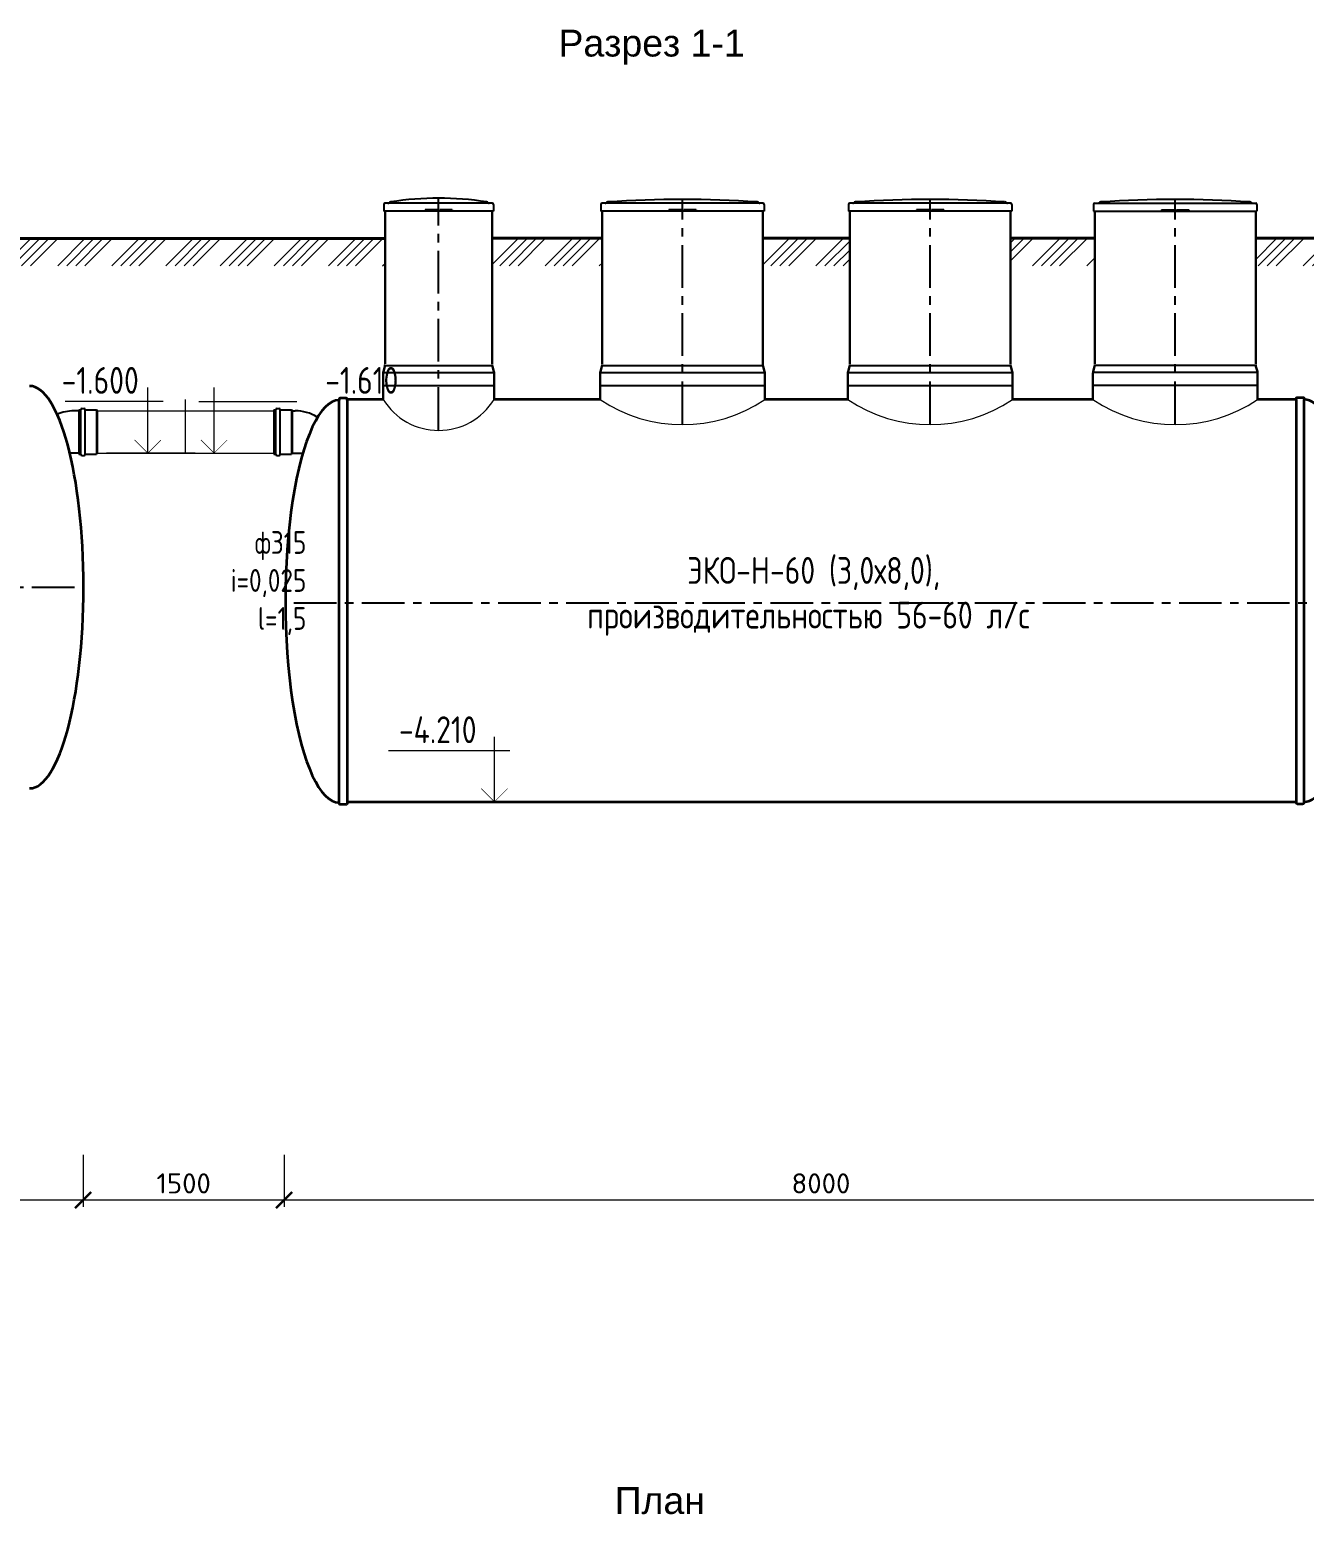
# Model space of a CAD drawing. Header units: millimetres. Extents: x 313506 to 417817, y -39276 to 9875.
# Drawn here: x 327358 to 336869, y -27580 to -16508 of the extents above; entities that cross this region are included whole.
import ezdxf

# ---------------------------------------------------------------- set-up
doc = ezdxf.new("R2010")
doc.units = ezdxf.units.MM
doc.linetypes.add('осевая', pattern=[50.8, 31.75, -6.35, 6.35, -6.35])
doc.layers.add('Mitat', color=1, linetype='Continuous')
doc.layers.add('Системный слой', color=7, linetype='Continuous')
doc.layers.add('эколайн', color=7, linetype='Continuous', lineweight=30)
doc.styles.add('ARTEM Arial', font='simplex.shx')
doc.styles.add('ARTEM GOST', font='GOST_A.TTF')
doc.dimstyles.new('ARTEM', dxfattribs={"dimtxt": 70, "dimasz": 50, "dimexe": 35, "dimexo": 15, "dimgap": 10, "dimtad": 1, "dimdec": 0, "dimtxsty": 'ARTEM Arial', "dimcen": 2.5, "dimclrd": 7, "dimclre": 7, "dimclrt": 7, "dimadec": 0, "dimazin": 0, "dimtfac": 1, "dimtdec": 0, "dimtmove": 0, "dimatfit": 3, "dimfxl": 1, "dimlwd": 15, "dimlwe": 15, "dimarcsym": 0})

# ---------------------------------------------------------------- blocks, each defined once
blk = doc.blocks.new('_ArchTick')
at = {"color": 0, "linetype": 'ByBlock', "const_width": 0.15}
blk.add_lwpolyline([(-0.5, -0.5), (0.5, 0.5)], dxfattribs=at)
blk = doc.blocks.new('*D339')
at = {"color": 7, "lineweight": 15, "transparency": 16777216}
for p, q in [((319757, -24901), (319757, -25287)), ((327757, -24914), (327757, -25287)), ((327757, -25237), (319757, -25237))]:
    blk.add_line(p, q, dxfattribs=at)
at = {"layer": 'Defpoints', "color": 0, "lineweight": 20, "transparency": 16777216}
for p in [(319757, -24886), (327757, -24899), (319757, -25237)]:
    blk.add_point(p, dxfattribs=at)
at = {"color": 7, "lineweight": 15, "transparency": 16777216, "xscale": 120, "yscale": 120, "zscale": 120, "rotation": 180}
blk.add_blockref('_ArchTick', (319757, -25237), dxfattribs=at)
at = {"color": 7, "lineweight": 15, "transparency": 16777216, "xscale": 120, "yscale": 120, "zscale": 120}
blk.add_blockref('_ArchTick', (327757, -25237), dxfattribs=at)
at = {"color": 7, "lineweight": 20, "transparency": 16777216, "insert": (323757, -25112), "char_height": 150, "attachment_point": 5, "style": 'ARTEM Arial'}
blk.add_mtext('8000', dxfattribs=at)
blk = doc.blocks.new('*D341')
at = {"color": 7, "lineweight": 15, "transparency": 16777216}
for p, q in [((327757, -24899), (327757, -25287)), ((329257, -24899), (329257, -25287)), ((329257, -25237), (327757, -25237))]:
    blk.add_line(p, q, dxfattribs=at)
at = {"layer": 'Defpoints', "color": 0, "lineweight": 20, "transparency": 16777216}
for p in [(327757, -24884), (329257, -24884), (327757, -25237)]:
    blk.add_point(p, dxfattribs=at)
at = {"color": 7, "lineweight": 15, "transparency": 16777216, "xscale": 120, "yscale": 120, "zscale": 120, "rotation": 180}
blk.add_blockref('_ArchTick', (327757, -25237), dxfattribs=at)
at = {"color": 7, "lineweight": 15, "transparency": 16777216, "xscale": 120, "yscale": 120, "zscale": 120}
blk.add_blockref('_ArchTick', (329257, -25237), dxfattribs=at)
at = {"color": 7, "lineweight": 20, "transparency": 16777216, "insert": (328507, -25112), "char_height": 150, "attachment_point": 5, "style": 'ARTEM Arial'}
blk.add_mtext('1500', dxfattribs=at)
blk = doc.blocks.new('*D405')
at = {"color": 7, "lineweight": 15, "transparency": 16777216}
for p, q in [((337267, -24894), (337267, -25287)), ((329257, -24914), (329257, -25287)), ((337267, -25237), (329257, -25237))]:
    blk.add_line(p, q, dxfattribs=at)
at = {"layer": 'Defpoints', "color": 0, "lineweight": 20, "transparency": 16777216}
for p in [(329257, -24899), (337267, -24879), (329257, -25237)]:
    blk.add_point(p, dxfattribs=at)
at = {"color": 7, "lineweight": 15, "transparency": 16777216, "xscale": 120, "yscale": 120, "zscale": 120, "rotation": 180}
blk.add_blockref('_ArchTick', (329257, -25237), dxfattribs=at)
at = {"color": 7, "lineweight": 15, "transparency": 16777216, "xscale": 120, "yscale": 120, "zscale": 120}
blk.add_blockref('_ArchTick', (337267, -25237), dxfattribs=at)
at = {"color": 7, "lineweight": 20, "transparency": 16777216, "insert": (333262, -25112), "char_height": 150, "attachment_point": 5, "style": 'ARTEM Arial'}
blk.add_mtext('8000', dxfattribs=at)

msp = doc.modelspace()

# ---------------------------------------------------------------- hatches: boundary and pattern name
at = {"lineweight": 20}
h = msp.add_hatch(dxfattribs=at)
h.set_pattern_fill('ANSI34', color=256, scale=15, style=0)
h.set_pattern_definition([(45, (-76478.3, -188334.22), (-202.05576, 202.05576), []), (45, (-76410.96, -188334.22), (-202.05576, 202.05576), []), (45, (-76343.6, -188334.22), (-202.05576, 202.05576), []), (45, (-76276.25, -188334.22), (-202.05576, 202.05576), [])])
h.paths.add_polyline_path([(319262.9, -18065.8), (320519.1, -18065.8), (320519.1, -18269.3), (319262.9, -18269.3)])
h.paths.add_polyline_path([(321719.1, -18065.8), (323157.5, -18065.8), (323157.5, -18269.3), (321719.1, -18269.3)])
h.paths.add_polyline_path([(324357.5, -18065.8), (325795.8, -18065.8), (325795.8, -18269.3), (324357.5, -18269.3)])
h.paths.add_polyline_path([(326995.8, -18065.8), (330009.8, -18065.8), (330009.8, -18269.3), (326995.8, -18269.3)])
h.paths.add_polyline_path([(330809.8, -18063.6), (331629.1, -18063.6), (331629.1, -18269.3), (330809.8, -18269.3)])
h.paths.add_polyline_path([(332829.1, -18063.2), (333476.9, -18063.2), (333476.9, -18269.3), (332829.1, -18269.3)])
h.paths.add_polyline_path([(334676.9, -18062.8), (335305.7, -18062.7), (335305.7, -18269.3), (334676.9, -18269.3)])
h.paths.add_polyline_path([(336505.7, -18062.5), (339310.7, -18062.5), (339310.7, -18269.8), (336505.7, -18269.8)])
h.paths.add_polyline_path([(342153.5, -18061.4), (344294.7, -18061.4), (344294.7, -18269.3), (342153.5, -18269.3)])
h.paths.add_polyline_path([(345794.7, -18060.5), (347115.8, -18060.5), (347115.8, -18269.3), (345794.7, -18269.3)])

# ---------------------------------------------------------------- linework, layer by layer
at = {"color": 1, "linetype": 'осевая', "lineweight": 25, "ltscale": 10}
for p, q in [((330409.8, -19491.1), (330409.8, -17764.5)), ((332229.1, -19448.2), (332229.1, -17773.4)), ((334076.9, -19448.2), (334076.9, -17773.4)), ((335905.7, -19448.2), (335905.7, -17773.4)), ((319755.2, -20665.8), (327755.2, -20665.8)), ((337267.3, -20785.8), (329267.3, -20785.8))]:
    msp.add_line(p, q, dxfattribs=at)
at = {"lineweight": 30}
for p, q in [((330009.8, -17860.5), (330009.8, -19000.7)), ((330809.8, -17860.5), (330809.8, -19000.7)), ((331629.1, -17860.5), (331629.1, -19000.7)), ((332829.1, -17860.5), (332829.1, -19009.6)), ((333476.9, -17860.5), (333476.9, -19000.7)), ((334676.9, -17860.5), (334676.9, -19000.7)), ((335305.7, -17860.5), (335305.7, -19000.7)), ((336505.7, -17860.5), (336505.7, -19000.7)), ((329997.1, -19056.8), (330008.4, -19019.6)), ((330822.4, -19056.8), (330811.1, -19019.6)), ((331616.4, -19056.8), (331627.8, -19019.6)), ((332841.8, -19056.8), (332830.4, -19019.6)), ((333464.2, -19056.8), (333475.6, -19019.6)), ((334689.6, -19056.8), (334678.2, -19019.6)), ((335293, -19056.8), (335304.4, -19019.6)), ((336518.4, -19056.8), (336507, -19019.6)), ((329995.8, -19069.3), (329995.8, -19265.8)), ((330823.8, -19069.3), (330823.8, -19265.8)), ((331615.1, -19069.3), (331615.1, -19265.8)), ((332843.1, -19069.3), (332843.1, -19265.8)), ((333462.9, -19069.3), (333462.9, -19265.8)), ((334690.9, -19069.3), (334690.9, -19265.8)), ((335291.7, -19069.3), (335291.7, -19265.8)), ((336519.7, -19069.3), (336519.7, -19265.8))]:
    msp.add_line(p, q, dxfattribs=at)
at = {"lineweight": 40}
for p, q in [((330009.8, -18065.8), (326995.8, -18065.8)), ((330809.8, -18063.6), (331629.1, -18063.6)), ((332829.1, -18063.2), (333476.9, -18063.2)), ((334676.9, -18062.8), (335305.7, -18062.7)), ((336505.7, -18062.5), (339310.7, -18062))]:
    msp.add_line(p, q, dxfattribs=at)
at = {"lineweight": 25}
for p, q in [((330009.4, -19012.9), (330810.1, -19012.9)), ((331628.8, -19012.9), (332829.4, -19012.9)), ((333476.6, -19012.9), (334677.2, -19012.9)), ((336506.1, -19012.9), (335305.4, -19012.9)), ((329996.1, -19063.5), (330823.4, -19063.5)), ((331615.4, -19063.5), (332842.8, -19063.5)), ((333463.2, -19063.5), (334690.6, -19063.5)), ((336519.4, -19063.5), (335292.1, -19063.5)), ((329995.8, -19162.3), (330823.8, -19162.3)), ((331615.1, -19162.3), (332843.1, -19162.3)), ((333462.9, -19162.3), (334690.9, -19162.3)), ((336519.7, -19162.3), (335291.7, -19162.3))]:
    msp.add_line(p, q, dxfattribs=at)
at = {"color": 7, "lineweight": 25}
for p, q in [((327725.1, -19350.8), (327688.9, -19350.8)), ((327725.1, -19343.1), (327725.1, -19673.5)), ((327725.1, -19343.1), (327740.1, -19343.1)), ((327740.1, -19675.1), (327740.1, -19341.5)), ((327748.8, -19332.8), (327764.1, -19332.8)), ((327772.8, -19675.1), (327772.8, -19341.5)), ((327772.8, -19343.1), (327857.1, -19343.1)), ((327861.5, -19350.8), (327857.1, -19343.1)), ((329180.2, -19343.1), (329180.2, -19673.5)), ((329180.2, -19343.1), (329195.2, -19343.1)), ((329195.2, -19675.1), (329195.2, -19341.5)), ((329203.9, -19332.8), (329219.2, -19332.8)), ((329227.9, -19675.1), (329227.9, -19341.5)), ((329227.9, -19343.1), (329312.2, -19343.1)), ((329316.6, -19350.8), (329312.2, -19343.1)), ((329316.6, -19350.8), (329339.1, -19350.8)), ((327725.1, -19665.8), (327657.3, -19665.8)), ((327725.1, -19673.5), (327740.1, -19673.5)), ((327748.8, -19683.8), (327764.1, -19683.8)), ((327772.8, -19673.5), (327857.1, -19673.5)), ((327861.5, -19665.8), (327857.1, -19673.5)), ((329180.2, -19673.5), (329195.2, -19673.5)), ((329203.9, -19683.8), (329219.2, -19683.8)), ((329227.9, -19673.5), (329312.2, -19673.5)), ((329316.6, -19665.8), (329312.2, -19673.5)), ((329316.6, -19665.8), (329395, -19665.8))]:
    msp.add_line(p, q, dxfattribs=at)
at = {"lineweight": 20}
for p, q in [((327861.5, -19350.8), (329180.2, -19350.8)), ((328520.9, -19665.8), (328520.9, -19265.8)), ((327861.5, -19665.8), (329180.2, -19665.8)), ((329727.3, -22271.2), (329727.3, -20421.2))]:
    msp.add_line(p, q, dxfattribs=at)
at = {"lineweight": 35}
for points in [[(329677.3, -19256.2, 0.4142136), (329667.3, -19266.2), (329667.3, -19271.2)], [(329727.3, -19271.2), (329727.3, -19266.2, 0.4142136), (329717.3, -19256.2), (329677.3, -19256.2)], [(336807.3, -19265.8), (336807.3, -19260.8, -0.4142136), (336817.3, -19250.8), (336857.3, -19250.8)], [(336857.3, -19250.8, -0.4142136), (336867.3, -19260.8), (336867.3, -19265.8)], [(329677.3, -22286.2, -0.4142136), (329667.3, -22276.2), (329667.3, -22271.2)], [(329727.3, -22271.2), (329727.3, -22276.2, -0.4142136), (329717.3, -22286.2), (329677.3, -22286.2)], [(336807.3, -22265.8), (336807.3, -22270.8, 0.4142136), (336817.3, -22280.8), (336857.3, -22280.8)], [(336857.3, -22280.8, 0.4142136), (336867.3, -22270.8), (336867.3, -22265.8)]]:
    msp.add_lwpolyline(points, format="xyb", dxfattribs=at)
for points in [[(329667.3, -22271.2), (329667.3, -19271.2)], [(329995.8, -19265.8), (329727.3, -19265.8)], [(329727.3, -19271.2), (329727.3, -22271.2)], [(331615.1, -19265.8), (330823.8, -19265.8)], [(333462.9, -19265.8), (332843.1, -19265.8)], [(335291.7, -19265.8), (334690.9, -19265.8)], [(336807.3, -19265.8), (336519.7, -19265.8)], [(336807.3, -19265.8), (336807.3, -22265.8)], [(336867.3, -22265.8), (336867.3, -19265.8)], [(329727.3, -22265.8), (336807.3, -22265.8)]]:
    msp.add_lwpolyline(points, dxfattribs=at)
at = {"color": 7, "lineweight": 25}
for centre, radius, start, end in [((330031.8, -17787.3), 14.8, 270.0009, 300.58039), ((330061, -17825), 33.1, 102.60851, 130.91713), ((330409.8, -20026.1), 2261.6, 80.94278, 99.05722), ((330758.6, -17825), 33.1, 49.08287, 77.39149), ((330787.8, -17787.3), 14.8, 239.41961, 269.9991), ((331651.1, -17787.3), 14.8, 270.0009, 300.58039), ((331680.3, -17825), 33.1, 102.60851, 130.91713), ((332229.1, -25776.8), 8003.4, 86.0163, 93.9837), ((332777.9, -17825), 33.1, 49.08287, 77.39149), ((332807.1, -17787.3), 14.8, 239.41961, 269.9991), ((333498.9, -17787.3), 14.8, 270.0009, 300.58039), ((333528.1, -17825), 33.1, 102.60851, 130.91713), ((334076.9, -25776.8), 8003.4, 86.0163, 93.9837), ((334625.7, -17825), 33.1, 49.08287, 77.39149), ((334654.9, -17787.3), 14.8, 239.41961, 269.9991), ((335327.7, -17787.3), 14.8, 270.0009, 300.58039), ((335356.9, -17825), 33.1, 102.60851, 130.91713), ((335905.7, -25776.8), 8003.4, 86.0163, 93.9837), ((336454.5, -17825), 33.1, 49.08287, 77.39149), ((336483.7, -17787.3), 14.8, 239.41961, 269.9991), ((327688.9, -19665.8), 315, 90, 113.50776), ((327748.8, -19341.5), 8.7, 90, 180), ((327764.1, -19341.5), 8.7, 0, 90), ((329203.9, -19341.5), 8.7, 90, 180), ((329219.2, -19341.5), 8.7, 0, 90), ((329339.1, -19665.8), 315, 58.55218, 90), ((327748.8, -19675.1), 8.7, 180, 270), ((327764.1, -19675.1), 8.7, 270, 0), ((329203.9, -19675.1), 8.7, 180, 270), ((329219.2, -19675.1), 8.7, 270, 0)]:
    msp.add_arc(centre, radius, start, end, dxfattribs=at)
at = {"lineweight": 30}
for centre, start, end in [((329939.8, -19006.1), 348.82143, 0), ((330879.8, -19006.1), 180, 191.17857), ((331559.1, -19006.1), 348.82143, 0), ((332899.1, -19006.1), 180, 191.17857), ((333406.9, -19006.1), 348.82143, 0), ((334746.9, -19006.1), 180, 191.17857), ((335235.7, -19006.1), 348.82143, 0), ((336575.7, -19006.1), 180, 191.17857), ((330065.8, -19070.4), 168.82143, 180), ((330753.8, -19070.4), 0, 11.17857), ((331685.1, -19070.4), 168.82143, 180), ((332773.1, -19070.4), 0, 11.17857), ((333532.9, -19070.4), 168.82143, 180), ((334620.9, -19070.4), 0, 11.17857), ((335361.7, -19070.4), 168.82143, 180), ((336449.7, -19070.4), 0, 11.17857)]:
    msp.add_arc(centre, 70, start, end, dxfattribs=at)
at = {"lineweight": 20}
for centre, radius, start, end in [((330409.8, -19009.7), 486.8, 211.74507, 328.25493), ((332229.1, -18355.5), 1098.1, 236.00143, 303.99857), ((334076.9, -18355.5), 1098.1, 236.00143, 303.99857), ((335905.7, -18355.5), 1098.1, 236.00143, 303.99857)]:
    msp.add_arc(centre, radius, start, end, dxfattribs=at)
at = {"lineweight": 35}
for centre, ratio, start_param, end_param in [((327357.5, -20665.8), 0.2681677, 3.1415927, 6.2831853), ((329667.3, -20771.2), 0.2669997, 0, 3.1415927), ((336867.3, -20765.8), 0.2672071, 3.1415927, 6.2831853)]:
    msp.add_ellipse(centre, major_axis=(0, 1500), ratio=ratio, start_param=start_param, end_param=end_param, dxfattribs=at)
at = {"layer": 'Mitat', "color": 7, "lineweight": 25}
for p, q in [((327857.1, -19343.1), (327857.1, -19673.5)), ((327861.5, -19350.8), (327861.5, -19665.8)), ((329312.2, -19343.1), (329312.2, -19673.5)), ((329316.6, -19350.8), (329316.6, -19665.8))]:
    msp.add_line(p, q, dxfattribs=at)
at = {"layer": 'Системный слой', "color": 7, "lineweight": 25}
for p, q in [((330000.4, -17811), (330000.4, -17860.5)), ((330810.2, -17802.1), (330009.3, -17802.1)), ((330819.1, -17811), (330819.1, -17860.5)), ((331619.8, -17811), (331619.8, -17860.5)), ((332829.5, -17802.1), (331628.7, -17802.1)), ((332838.4, -17811), (332838.4, -17860.5)), ((333467.6, -17811), (333467.6, -17860.5)), ((334677.4, -17802.1), (333476.5, -17802.1)), ((334686.3, -17811), (334686.3, -17860.5)), ((335296.4, -17811), (335296.4, -17860.5)), ((335305.3, -17802.1), (336506.2, -17802.1)), ((336515.1, -17811), (336515.1, -17860.5)), ((330308.1, -17860.5), (330000.4, -17860.5)), ((330308.1, -17852.5), (330308.1, -17860.5)), ((330312.4, -17852.5), (330308.1, -17852.5)), ((330312.4, -17860.5), (330308.1, -17860.5)), ((330819.1, -17860.5), (330311.4, -17860.5)), ((330312.4, -17852.5), (330312.4, -17860.5)), ((330337.1, -17852.5), (330312.4, -17852.5)), ((330337.1, -17860.5), (330312.4, -17860.5)), ((330399.9, -17852.5), (330337.1, -17852.5)), ((330399.9, -17860.5), (330337.1, -17860.5)), ((330399.9, -17852.5), (330399.9, -17860.5)), ((330419.7, -17860.5), (330399.9, -17860.5)), ((330419.7, -17852.5), (330419.7, -17860.5)), ((330482.4, -17852.5), (330419.7, -17852.5)), ((330482.4, -17860.5), (330419.7, -17860.5)), ((330507.1, -17852.5), (330482.4, -17852.5)), ((330507.1, -17860.5), (330482.4, -17860.5)), ((330511.4, -17852.5), (330507.1, -17852.5)), ((330507.1, -17852.5), (330507.1, -17860.5)), ((330511.4, -17860.5), (330507.1, -17860.5)), ((330511.4, -17852.5), (330511.4, -17860.5)), ((332127.5, -17860.5), (331619.8, -17860.5)), ((332127.5, -17852.5), (332127.5, -17860.5)), ((332131.8, -17852.5), (332127.5, -17852.5)), ((332131.8, -17860.5), (332127.5, -17860.5)), ((332131.8, -17852.5), (332131.8, -17860.5)), ((332156.5, -17852.5), (332131.8, -17852.5)), ((332156.5, -17860.5), (332131.8, -17860.5)), ((332219.2, -17852.5), (332156.5, -17852.5)), ((332219.2, -17860.5), (332156.5, -17860.5)), ((332219.2, -17852.5), (332219.2, -17860.5)), ((332239, -17860.5), (332219.2, -17860.5)), ((332239, -17852.5), (332239, -17860.5)), ((332301.7, -17852.5), (332239, -17852.5)), ((332301.7, -17860.5), (332239, -17860.5)), ((332326.4, -17852.5), (332301.7, -17852.5)), ((332326.4, -17860.5), (332301.7, -17860.5)), ((332330.7, -17852.5), (332326.4, -17852.5)), ((332326.4, -17852.5), (332326.4, -17860.5)), ((332330.7, -17860.5), (332326.4, -17860.5)), ((332330.7, -17852.5), (332330.7, -17860.5)), ((332838.4, -17860.5), (332330.7, -17860.5)), ((333975.3, -17860.5), (333467.6, -17860.5)), ((333975.3, -17852.5), (333975.3, -17860.5)), ((333979.6, -17852.5), (333975.3, -17852.5)), ((333979.6, -17860.5), (333975.3, -17860.5)), ((333979.6, -17852.5), (333979.6, -17860.5)), ((334004.3, -17852.5), (333979.6, -17852.5)), ((334004.3, -17860.5), (333979.6, -17860.5)), ((334067, -17852.5), (334004.3, -17852.5)), ((334067, -17860.5), (334004.3, -17860.5)), ((334067, -17852.5), (334067, -17860.5)), ((334086.8, -17860.5), (334067, -17860.5)), ((334086.8, -17852.5), (334086.8, -17860.5)), ((334149.6, -17852.5), (334086.8, -17852.5)), ((334149.6, -17860.5), (334086.8, -17860.5)), ((334174.2, -17852.5), (334149.6, -17852.5)), ((334174.2, -17860.5), (334149.6, -17860.5)), ((334178.5, -17852.5), (334174.2, -17852.5)), ((334174.2, -17852.5), (334174.2, -17860.5)), ((334178.5, -17860.5), (334174.2, -17860.5)), ((334178.5, -17852.5), (334178.5, -17860.5)), ((334686.3, -17860.5), (334178.5, -17860.5)), ((335296.4, -17860.5), (335804.1, -17860.5)), ((335804.1, -17852.5), (335808.4, -17852.5)), ((335804.1, -17852.5), (335804.1, -17860.5)), ((335804.1, -17860.5), (335808.4, -17860.5)), ((335808.4, -17852.5), (335833.1, -17852.5)), ((335808.4, -17852.5), (335808.4, -17860.5)), ((335808.4, -17860.5), (335833.1, -17860.5)), ((335833.1, -17852.5), (335895.8, -17852.5)), ((335833.1, -17860.5), (335895.8, -17860.5)), ((335895.8, -17852.5), (335895.8, -17860.5)), ((335895.8, -17860.5), (335915.6, -17860.5)), ((335915.6, -17852.5), (335915.6, -17860.5)), ((335915.6, -17852.5), (335978.4, -17852.5)), ((335915.6, -17860.5), (335978.4, -17860.5)), ((335978.4, -17852.5), (336003.1, -17852.5)), ((335978.4, -17860.5), (336003.1, -17860.5)), ((336003.1, -17852.5), (336003.1, -17860.5)), ((336003.1, -17852.5), (336007.3, -17852.5)), ((336003.1, -17860.5), (336007.3, -17860.5)), ((336007.3, -17852.5), (336007.3, -17860.5)), ((336007.3, -17860.5), (336515.1, -17860.5))]:
    msp.add_line(p, q, dxfattribs=at)
for centre, start, end in [((330009.3, -17811), 90, 180), ((330810.2, -17811), 360, 90), ((331628.7, -17811), 90, 180), ((332829.5, -17811), 360, 90), ((333476.5, -17811), 90, 180), ((334677.4, -17811), 360, 90), ((335305.3, -17811), 90, 180), ((336506.2, -17811), 360, 90)]:
    msp.add_arc(centre, 8.9, start, end, dxfattribs=at)
at = {"layer": 'эколайн', "lineweight": 13, "ltscale": 200}
for p, q in [((328239.5, -19282), (328239.5, -19177.3)), ((328733.9, -19282), (328733.9, -19177.3)), ((328239.5, -19282), (327622.6, -19282)), ((328353.9, -19282), (328239.5, -19282)), ((328239.5, -19665.8), (328239.5, -19282)), ((328619.5, -19282), (328733.9, -19282)), ((328733.9, -19665.8), (328733.9, -19282)), ((328733.9, -19282), (329350.8, -19282)), ((328594.3, -19665.8), (327931.1, -19665.8)), ((330825.8, -21887.4), (330825.8, -21782.7)), ((330825.8, -21887.4), (330036.6, -21887.4)), ((330940.1, -21887.4), (330825.8, -21887.4)), ((330825.8, -22265.8), (330825.8, -21887.4))]:
    msp.add_line(p, q, dxfattribs=at)
at = {"layer": 'эколайн', "linetype": 'Continuous', "lineweight": 35, "ltscale": 200, "const_width": 5}
for points in [[(328141.3, -19567.6), (328239.5, -19665.8), (328337.7, -19567.6)], [(328635.7, -19567.6), (328733.9, -19665.8), (328832.1, -19567.6)], [(330727.5, -22167.6), (330825.8, -22265.8), (330924, -22167.6)]]:
    msp.add_lwpolyline(points, dxfattribs=at)

# ---------------------------------------------------------------- texts
at = {"color": 7, "lineweight": 25, "char_height": 200, "attachment_point": 3}
for s, insert in [('{\\fArial|b0|i0|c204|p34;Разрез \\fArial|b0|i0|c0|p34;1\\fArial|b0|i0|c204|p34;-\\fArial|b0|i0|c0|p34;1}', (332693.6, -16508)), ('{\\fArial|b0|i0|c204|p34;План}', (332396.5, -27377.2))]:
    msp.add_mtext(s, dxfattribs=dict(at, insert=insert))
at = {"lineweight": 20, "style": 'ARTEM GOST'}
for s, insert, char_height, width, attachment_point in [('\\pi732.66;-1.600', (326864.3, -19023.5), 200, 2065.898, 1), ('-1.610', (330109.1, -19023.5), 200, 2065.898, 3), ('ф315\\Pi=0,025\\Pl=1,5', (329422.5, -20247.2), 170, 1585.181, 3), ('\\pi796.65;ЭКО-Н-60 (3,0х8,0), \\P\\pi49.688;производительностью 56-60 л/с', (331467.7, -20440.8), 200, 3508.954, 1), ('\\pi732.66;-4.210', (329380.6, -21628.9), 200, 2065.898, 1)]:
    msp.add_mtext(s, dxfattribs=dict(at, insert=insert, char_height=char_height, width=width, attachment_point=attachment_point))

# ---------------------------------------------------------------- dimensions: what is measured, and where the dimension line sits
at = {"lineweight": 20}
for base, p1, p2, picture, middle in [((319757.5, -25236.6), (327757.5, -24899.2), (319757.5, -24886.5), '*D339', (323757.5, -25111.6)), ((327757.5, -25236.6), (329257.5, -24884.2), (327757.5, -24884.2), '*D341', (328507.5, -25111.6))]:
    dim = msp.add_linear_dim(base=base, p1=p1, p2=p2, angle=180, dimstyle='ARTEM', override={"dimtxt": 150, "dimasz": 120, "dimexe": 50, "dimgap": 50, "dimblk1": 'ArchTick', "dimblk2": 'ArchTick', "dimsah": 1}, dxfattribs=at)
    dim.commit()
    dim.dimension.update_dxf_attribs({"geometry": picture, "text_midpoint": middle})
dim = msp.add_linear_dim(base=(329257.5, -25236.6), p1=(337267.3, -24878.9), p2=(329257.5, -24899.2), angle=180, text='8000', dimstyle='ARTEM', override={"dimtxt": 150, "dimasz": 120, "dimexe": 50, "dimgap": 50, "dimblk1": 'ArchTick', "dimblk2": 'ArchTick', "dimsah": 1}, dxfattribs=at)
dim.commit()
dim.dimension.update_dxf_attribs({"geometry": '*D405', "text_midpoint": (333262.4, -25111.6)})

doc.saveas('drawing.dxf')
